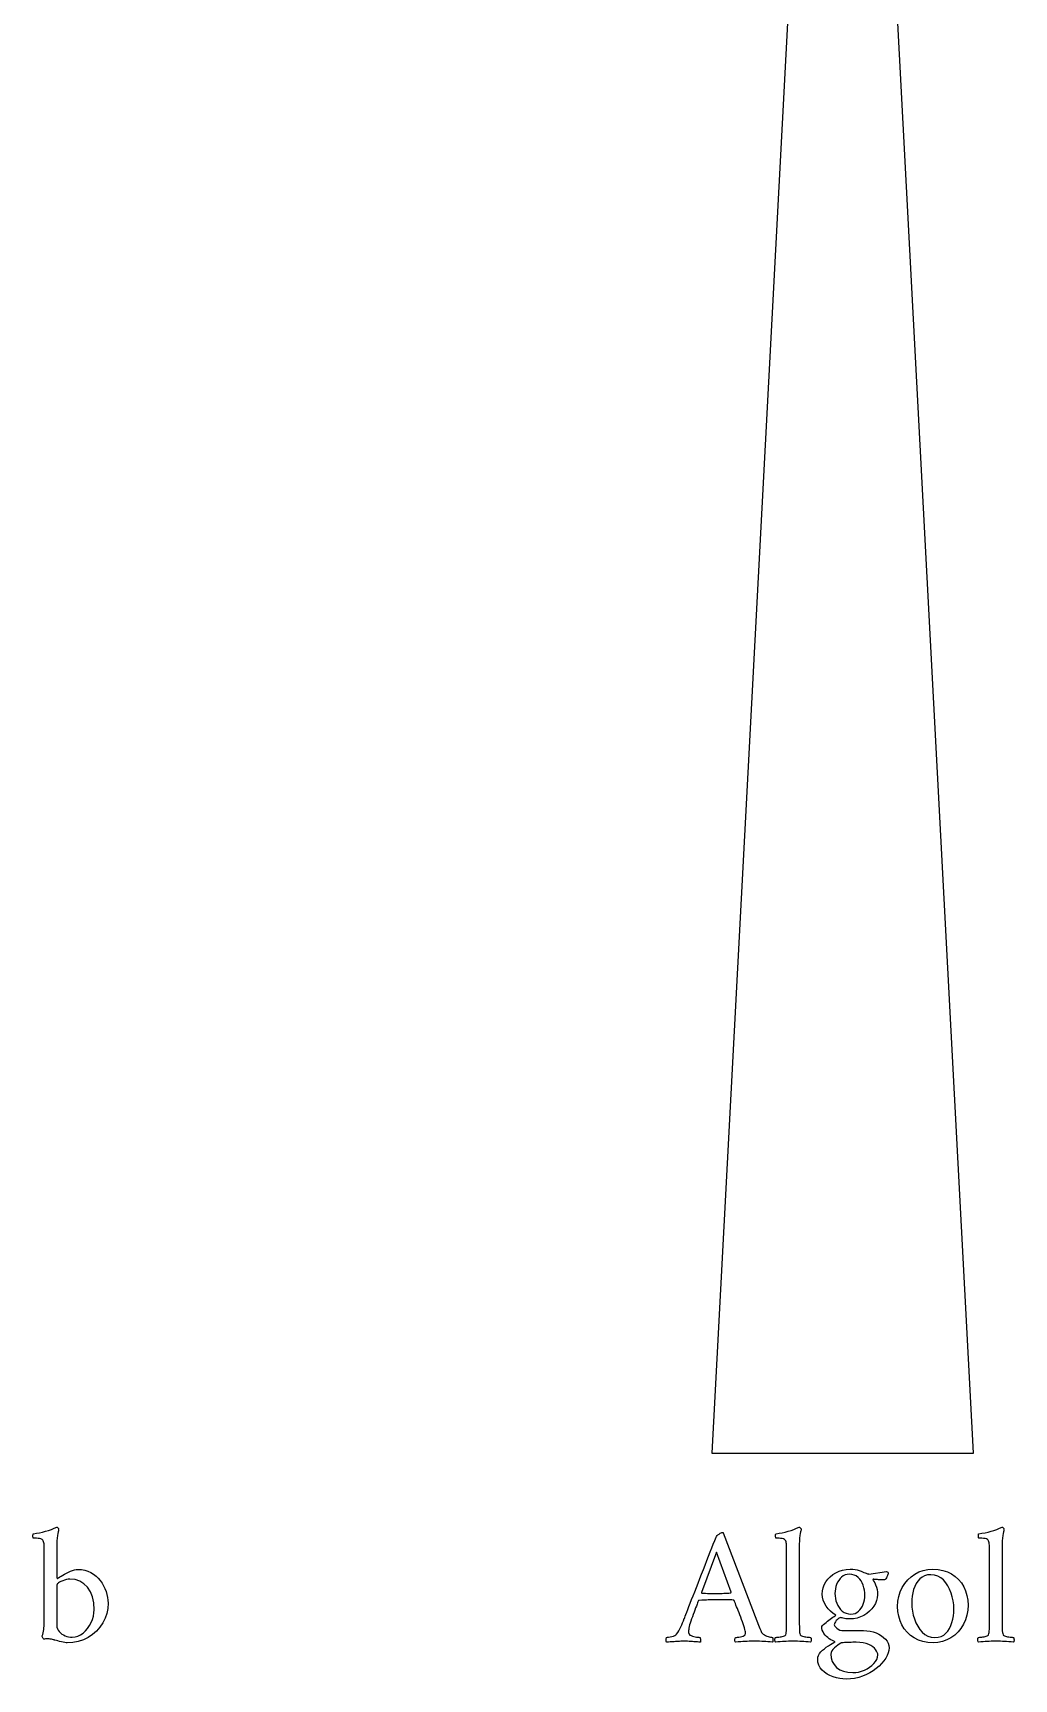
# Model space of a CAD drawing. Header units: millimetres. Extents: x -4 to 95, y -124 to 50.
# Drawn here: x 20.53 to 39.27, y -124.32 to -92.86 of the extents above; entities that cross this region are included whole.
import ezdxf

# ---------------------------------------------------------------- set-up
doc = ezdxf.new("R2010")
doc.units = ezdxf.units.MM
doc.layers.add('CUT_OUTER', color=1, linetype='Continuous')
doc.layers.add('TEXT', color=5, linetype='Continuous')

msp = doc.modelspace()

# ---------------------------------------------------------------- linework, layer by layer
at = {"layer": 'CUT_OUTER'}
msp.add_lwpolyline([(33.5, -120), (38.5, -120), (36.4, -80.2671), (35.6, -80.2671)], close=True, dxfattribs=at)
at = {"layer": 'TEXT'}
for points in [[(21.1871, -123.6226), (21.167, -123.6215), (21.1423, -123.6181), (21.113, -123.6126), (21.079, -123.6048), (21.0441, -123.5963), (21.0117, -123.5883), (20.982, -123.5809), (20.9548, -123.5742), (20.9496, -123.5726), (20.9435, -123.571), (20.9367, -123.5694), (20.929, -123.5677), (20.9079, -123.5616), (20.8863, -123.556), (20.8643, -123.5511), (20.8419, -123.5468), (20.8194, -123.5443), (20.7968, -123.5448), (20.7742, -123.5483), (20.7516, -123.5548), (20.7451, -123.5531), (20.7383, -123.548), (20.7314, -123.5394), (20.7242, -123.5274), (20.7178, -123.5146), (20.7133, -123.5036), (20.7106, -123.4945), (20.7097, -123.4871), (20.7201, -123.4617), (20.7286, -123.4339), (20.7354, -123.4036), (20.7403, -123.371), (20.7439, -123.3383), (20.7464, -123.3081), (20.7479, -123.2802), (20.7484, -123.2548), (20.7484, -121.8419), (20.7483, -121.8246), (20.748, -121.8048), (20.7475, -121.7827), (20.7468, -121.7581), (20.7453, -121.7337), (20.7423, -121.7121), (20.738, -121.6933), (20.7323, -121.6774), (20.723, -121.6613), (20.7081, -121.6484), (20.6875, -121.6387), (20.6613, -121.6323), (20.6319, -121.628), (20.6016, -121.625), (20.5706, -121.6232), (20.5387, -121.6226), (20.5372, -121.6201), (20.5359, -121.6125), (20.5348, -121.5999), (20.5339, -121.5823), (20.5338, -121.5644), (20.5351, -121.5512), (20.5378, -121.5426), (20.5419, -121.5387), (20.6013, -121.5309), (20.6601, -121.5206), (20.7182, -121.5076), (20.7758, -121.4919), (20.8322, -121.4743), (20.8867, -121.4552), (20.9394, -121.4348), (20.9903, -121.4129), (20.9967, -121.414), (21.0028, -121.4173), (21.0088, -121.4229), (21.0145, -121.4306), (21.0195, -121.4394), (21.023, -121.448), (21.0251, -121.4564), (21.0258, -121.4645), (21.0247, -121.469), (21.0214, -121.4823), (21.0158, -121.5044), (21.0081, -121.5355), (21.0003, -121.5748), (20.9948, -121.6218), (20.9914, -121.6764), (20.9903, -121.7387), (20.9903, -122.3581), (20.9905, -122.3647), (20.9911, -122.3718), (20.9921, -122.3792), (20.9935, -122.3871), (20.9958, -122.3933), (20.9992, -122.396), (21.0038, -122.395), (21.0097, -122.3903), (21.0252, -122.3793), (21.046, -122.3657), (21.072, -122.3495), (21.1032, -122.3306), (21.1379, -122.3108), (21.1742, -122.2915), (21.2121, -122.2729), (21.2516, -122.2548), (21.2905, -122.2393), (21.3266, -122.2282), (21.3599, -122.2216), (21.3903, -122.2194), (21.4592, -122.2231), (21.5238, -122.2343), (21.5842, -122.2529), (21.6403, -122.279), (21.6921, -122.3111), (21.7395, -122.3476), (21.7825, -122.3885), (21.821, -122.4339), (21.855, -122.4827), (21.8847, -122.5339), (21.9099, -122.5875), (21.9306, -122.6435), (21.9469, -122.7003), (21.9585, -122.756), (21.9654, -122.8108), (21.9677, -122.8645), (21.9614, -122.9656), (21.9423, -123.0625), (21.9106, -123.1551), (21.8661, -123.2435), (21.8107, -123.3255), (21.746, -123.3988), (21.672, -123.4634), (21.5887, -123.5194), (21.4977, -123.5645), (21.4004, -123.5968), (21.2969, -123.6161), (21.1871, -123.6226)], [(32.9742, -123.1613), (32.9761, -123.1564), (32.9819, -123.1415), (32.9914, -123.1168), (33.0048, -123.0823), (33.0215, -123.0392), (33.0407, -122.9891), (33.0626, -122.932), (33.0871, -122.8677), (33.1138, -122.7981), (33.1423, -122.7246), (33.1727, -122.6473), (33.2048, -122.5661), (33.238, -122.4825), (33.2714, -122.3976), (33.3049, -122.3115), (33.3387, -122.2242), (33.3723, -122.1372), (33.4052, -122.052), (33.4376, -121.9686), (33.4694, -121.8871), (33.4999, -121.8089), (33.5286, -121.7355), (33.5555, -121.6669), (33.5806, -121.6032), (33.589, -121.5899), (33.6012, -121.5758), (33.6172, -121.5609), (33.6371, -121.5452), (33.6576, -121.531), (33.6754, -121.521), (33.6906, -121.5149), (33.7032, -121.5129), (33.7061, -121.513), (33.7085, -121.5133), (33.7102, -121.5138), (33.7113, -121.5145), (33.7124, -121.5154), (33.7141, -121.5165), (33.7164, -121.5178), (33.7194, -121.5194), (34.3613, -123.2032), (34.3929, -123.2863), (34.4169, -123.3484), (34.4333, -123.3895), (34.4419, -123.4097), (34.4519, -123.4268), (34.4657, -123.4427), (34.4834, -123.4575), (34.5048, -123.471), (34.5282, -123.483), (34.5516, -123.4931), (34.575, -123.5015), (34.5984, -123.5081), (34.6197, -123.513), (34.6367, -123.5165), (34.6495, -123.5186), (34.6581, -123.5194), (34.6635, -123.5285), (34.6669, -123.5399), (34.6683, -123.5535), (34.6677, -123.5694), (34.6661, -123.5846), (34.6645, -123.5964), (34.6629, -123.6047), (34.6613, -123.6097), (34.6157, -123.6066), (34.5726, -123.6036), (34.5319, -123.6009), (34.4935, -123.5984), (34.4546, -123.5963), (34.4121, -123.5948), (34.3659, -123.5939), (34.3161, -123.5935), (34.2636, -123.5939), (34.2157, -123.5948), (34.1725, -123.5963), (34.1339, -123.5984), (34.0953, -123.6009), (34.052, -123.6036), (34.0041, -123.6066), (33.9516, -123.6097), (33.9461, -123.602), (33.9423, -123.5919), (33.9404, -123.5794), (33.9403, -123.5645), (33.9418, -123.5496), (33.9448, -123.5371), (33.9491, -123.527), (33.9548, -123.5194), (33.9714, -123.5186), (33.9919, -123.5165), (34.0165, -123.513), (34.0452, -123.5081), (34.0734, -123.5019), (34.0968, -123.4948), (34.1153, -123.4866), (34.129, -123.4774), (34.1347, -123.4698), (34.1387, -123.4597), (34.1411, -123.4472), (34.1419, -123.4323), (34.1406, -123.4152), (34.1367, -123.3931), (34.1301, -123.366), (34.121, -123.3339), (34.1098, -123.2981), (34.0972, -123.2601), (34.0832, -123.2199), (34.0677, -123.1774), (34.0516, -123.1342), (34.0355, -123.0915), (34.0194, -123.0495), (34.0032, -123.0081), (33.9878, -122.9688), (33.9738, -122.9331), (33.9612, -122.901), (33.95, -122.8726), (33.9408, -122.8493), (33.9343, -122.8327), (33.9303, -122.8227), (33.929, -122.8194), (33.9286, -122.819), (33.9274, -122.8177), (33.9254, -122.8157), (33.9226, -122.8129), (33.9194, -122.8101), (33.9161, -122.8081), (33.9129, -122.8069), (33.9097, -122.8065), (33.8841, -122.805), (33.8556, -122.804), (33.8244, -122.8034), (33.7903, -122.8032), (33.7554, -122.8032), (33.7218, -122.8032), (33.6893, -122.8032), (33.6581, -122.8032), (33.65, -122.8032), (33.6419, -122.8032), (33.6339, -122.8032), (33.6258, -122.8032), (33.6179, -122.8032), (33.6105, -122.8032), (33.6034, -122.8032), (33.5968, -122.8032), (33.5502, -122.8033), (33.5073, -122.8036), (33.4679, -122.8041), (33.4323, -122.8048), (33.396, -122.8059), (33.3548, -122.8077), (33.3089, -122.81), (33.2581, -122.8129), (33.2563, -122.8132), (33.254, -122.8141), (33.2514, -122.8156), (33.2484, -122.8177), (33.2456, -122.8199), (33.2435, -122.8214), (33.2423, -122.8223), (33.2419, -122.8226), (33.2404, -122.8266), (33.2359, -122.8387), (33.2283, -122.8589), (33.2177, -122.8871), (33.205, -122.9209), (33.1911, -122.9577), (33.176, -122.9975), (33.1597, -123.0403), (33.1432, -123.084), (33.1278, -123.1262), (33.1134, -123.167), (33.1, -123.2065), (33.0868, -123.2452), (33.0762, -123.2806), (33.0682, -123.3129), (33.0629, -123.3419), (33.0594, -123.3679), (33.0569, -123.3911), (33.0553, -123.4115), (33.0548, -123.429), (33.058, -123.4459), (33.0673, -123.4609), (33.083, -123.4741), (33.1048, -123.4855), (33.13, -123.4951), (33.1556, -123.5028), (33.1817, -123.5088), (33.2081, -123.5129), (33.2322, -123.5157), (33.2512, -123.5177), (33.2652, -123.519), (33.2742, -123.5194), (33.2772, -123.5243), (33.2798, -123.5327), (33.2821, -123.5445), (33.2839, -123.5597), (33.2849, -123.5755), (33.2847, -123.5891), (33.2833, -123.6005), (33.2806, -123.6097), (33.2511, -123.6081), (33.2238, -123.6065), (33.1987, -123.6048), (33.1758, -123.6032), (33.154, -123.6016), (33.1323, -123.6), (33.1105, -123.5984), (33.0887, -123.5968), (33.0652, -123.5954), (33.0383, -123.5944), (33.008, -123.5938), (32.9742, -123.5935), (32.9401, -123.5938), (32.9089, -123.5944), (32.8804, -123.5954), (32.8548, -123.5968), (32.8306, -123.5984), (32.8065, -123.6), (32.7823, -123.6016), (32.7581, -123.6032), (32.7323, -123.6048), (32.7032, -123.6065), (32.671, -123.6081), (32.6355, -123.6097), (32.6327, -123.6047), (32.6306, -123.5964), (32.6294, -123.5846), (32.629, -123.5694), (32.6294, -123.5535), (32.6306, -123.5399), (32.6327, -123.5285), (32.6355, -123.5194), (32.6525, -123.5184), (32.6746, -123.5157), (32.7017, -123.5112), (32.7339, -123.5048), (32.7656, -123.4965), (32.7915, -123.4859), (32.8116, -123.4731), (32.8258, -123.4581), (32.8491, -123.4265), (32.8706, -123.3931), (32.8902, -123.358), (32.9081, -123.321), (32.9249, -123.2826), (32.9415, -123.2431), (32.958, -123.2027), (32.9742, -123.1613)], [(34.929, -121.8419), (34.9289, -121.8233), (34.9286, -121.8028), (34.9281, -121.7805), (34.9274, -121.7565), (34.9259, -121.7328), (34.923, -121.7117), (34.9186, -121.6932), (34.9129, -121.6774), (34.9037, -121.6613), (34.8891, -121.6484), (34.8691, -121.6387), (34.8435, -121.6323), (34.8148, -121.628), (34.7851, -121.625), (34.7543, -121.6232), (34.7226, -121.6226), (34.7211, -121.6201), (34.7198, -121.6125), (34.7186, -121.5999), (34.7177, -121.5823), (34.7176, -121.5644), (34.719, -121.5512), (34.7217, -121.5426), (34.7258, -121.5387), (34.7851, -121.5309), (34.8435, -121.5206), (34.9012, -121.5076), (34.9581, -121.4919), (35.0137, -121.4743), (35.0677, -121.4552), (35.1202, -121.4348), (35.171, -121.4129), (35.1773, -121.414), (35.1835, -121.4173), (35.1894, -121.4229), (35.1952, -121.4306), (35.2001, -121.4394), (35.2036, -121.448), (35.2057, -121.4564), (35.2065, -121.4645), (35.2053, -121.469), (35.202, -121.4823), (35.1965, -121.5044), (35.1887, -121.5355), (35.1809, -121.5748), (35.1754, -121.6218), (35.1721, -121.6764), (35.171, -121.7387), (35.171, -123.2355), (35.1711, -123.2704), (35.1714, -123.304), (35.1719, -123.3365), (35.1726, -123.3677), (35.1741, -123.397), (35.177, -123.4234), (35.1814, -123.447), (35.1871, -123.4677), (35.1924, -123.4756), (35.202, -123.4831), (35.2158, -123.4901), (35.2339, -123.4968), (35.2544, -123.5027), (35.2758, -123.5077), (35.298, -123.5116), (35.321, -123.5145), (35.3426, -123.5166), (35.3609, -123.5181), (35.3757, -123.5191), (35.3871, -123.5194), (35.3914, -123.527), (35.3948, -123.5371), (35.3971, -123.5496), (35.3984, -123.5645), (35.3983, -123.5794), (35.3964, -123.5919), (35.3926, -123.602), (35.3871, -123.6097), (35.3401, -123.6066), (35.296, -123.6036), (35.2546, -123.6009), (35.2161, -123.5984), (35.1778, -123.5963), (35.1371, -123.5948), (35.094, -123.5939), (35.0484, -123.5935), (35.0043, -123.5939), (34.9625, -123.5948), (34.9229, -123.5963), (34.8855, -123.5984), (34.8477, -123.6009), (34.8069, -123.6036), (34.763, -123.6066), (34.7161, -123.6097), (34.7106, -123.602), (34.7069, -123.5919), (34.7049, -123.5794), (34.7048, -123.5645), (34.7061, -123.5496), (34.7085, -123.5371), (34.7118, -123.527), (34.7161, -123.5194), (34.7274, -123.5191), (34.7419, -123.5181), (34.7597, -123.5166), (34.7806, -123.5145), (34.803, -123.5116), (34.825, -123.5077), (34.8466, -123.5027), (34.8677, -123.4968), (34.8863, -123.4901), (34.9, -123.4831), (34.9089, -123.4756), (34.9129, -123.4677), (34.9186, -123.447), (34.923, -123.4234), (34.9259, -123.397), (34.9274, -123.3677), (34.9281, -123.3365), (34.9286, -123.304), (34.9289, -123.2704), (34.929, -123.2355)], [(38.8032, -121.8419), (38.8031, -121.8233), (38.8028, -121.8028), (38.8023, -121.7805), (38.8016, -121.7565), (38.8001, -121.7328), (38.7972, -121.7117), (38.7928, -121.6932), (38.7871, -121.6774), (38.7779, -121.6613), (38.7633, -121.6484), (38.7432, -121.6387), (38.7177, -121.6323), (38.689, -121.628), (38.6593, -121.625), (38.6285, -121.6232), (38.5968, -121.6226), (38.5953, -121.6201), (38.594, -121.6125), (38.5928, -121.5999), (38.5919, -121.5823), (38.5918, -121.5644), (38.5931, -121.5512), (38.5959, -121.5426), (38.6, -121.5387), (38.6593, -121.5309), (38.7177, -121.5206), (38.7754, -121.5076), (38.8323, -121.4919), (38.8879, -121.4743), (38.9419, -121.4552), (38.9944, -121.4348), (39.0452, -121.4129), (39.0515, -121.414), (39.0577, -121.4173), (39.0636, -121.4229), (39.0694, -121.4306), (39.0743, -121.4394), (39.0778, -121.448), (39.0799, -121.4564), (39.0806, -121.4645), (39.0795, -121.469), (39.0762, -121.4823), (39.0707, -121.5044), (39.0629, -121.5355), (39.0551, -121.5748), (39.0496, -121.6218), (39.0463, -121.6764), (39.0452, -121.7387), (39.0452, -123.2355), (39.0453, -123.2704), (39.0456, -123.304), (39.0461, -123.3365), (39.0468, -123.3677), (39.0483, -123.397), (39.0512, -123.4234), (39.0555, -123.447), (39.0613, -123.4677), (39.0666, -123.4756), (39.0762, -123.4831), (39.09, -123.4901), (39.1081, -123.4968), (39.1286, -123.5027), (39.15, -123.5077), (39.1722, -123.5116), (39.1952, -123.5145), (39.2168, -123.5166), (39.2351, -123.5181), (39.2499, -123.5191), (39.2613, -123.5194), (39.2656, -123.527), (39.269, -123.5371), (39.2713, -123.5496), (39.2726, -123.5645), (39.2725, -123.5794), (39.2706, -123.5919), (39.2668, -123.602), (39.2613, -123.6097), (39.2143, -123.6066), (39.1702, -123.6036), (39.1288, -123.6009), (39.0903, -123.5984), (39.052, -123.5963), (39.0113, -123.5948), (38.9681, -123.5939), (38.9226, -123.5935), (38.8785, -123.5939), (38.8367, -123.5948), (38.7971, -123.5963), (38.7597, -123.5984), (38.7219, -123.6009), (38.681, -123.6036), (38.6372, -123.6066), (38.5903, -123.6097), (38.5848, -123.602), (38.581, -123.5919), (38.5791, -123.5794), (38.579, -123.5645), (38.5803, -123.5496), (38.5827, -123.5371), (38.586, -123.527), (38.5903, -123.5194), (38.6016, -123.5191), (38.6161, -123.5181), (38.6339, -123.5166), (38.6548, -123.5145), (38.6772, -123.5116), (38.6992, -123.5077), (38.7208, -123.5027), (38.7419, -123.4968), (38.7605, -123.4901), (38.7742, -123.4831), (38.7831, -123.4756), (38.7871, -123.4677), (38.7928, -123.447), (38.7972, -123.4234), (38.8001, -123.397), (38.8016, -123.3677), (38.8023, -123.3365), (38.8028, -123.304), (38.8031, -123.2704), (38.8032, -123.2355)], [(33.5903, -121.8935), (33.3032, -122.6613), (33.3033, -122.6617), (33.3036, -122.6629), (33.3041, -122.6649), (33.3048, -122.6677), (33.3057, -122.6706), (33.3069, -122.6726), (33.3082, -122.6738), (33.3097, -122.6742), (33.3418, -122.6757), (33.377, -122.677), (33.4152, -122.6781), (33.4565, -122.679), (33.4971, -122.6797), (33.5335, -122.6802), (33.5656, -122.6805), (33.5935, -122.6806), (33.6297, -122.6804), (33.6641, -122.6798), (33.6967, -122.6788), (33.7274, -122.6774), (33.758, -122.6758), (33.7899, -122.6742), (33.8233, -122.6726), (33.8581, -122.671), (33.861, -122.6705), (33.8633, -122.669), (33.865, -122.6664), (33.8661, -122.6629), (33.8668, -122.6594), (33.8673, -122.6569), (33.8676, -122.6553), (33.8677, -122.6548)], [(36.4, -123.3903), (36.462, -123.3931), (36.5222, -123.4016), (36.5805, -123.4157), (36.6371, -123.4355), (36.6901, -123.4599), (36.7379, -123.4879), (36.7804, -123.5196), (36.8177, -123.5548), (36.8481, -123.5929), (36.8698, -123.6331), (36.8828, -123.6752), (36.8871, -123.7194), (36.883, -123.7681), (36.8706, -123.8177), (36.8499, -123.8681), (36.821, -123.9194), (36.785, -123.9702), (36.7431, -124.0194), (36.6955, -124.0669), (36.6419, -124.1129), (36.5833, -124.1559), (36.5202, -124.1948), (36.4526, -124.2293), (36.3806, -124.2597), (36.3054, -124.2844), (36.2282, -124.302), (36.149, -124.3126), (36.0677, -124.3161), (36.0048, -124.3135), (35.9419, -124.3056), (35.879, -124.2925), (35.8161, -124.2742), (35.7558, -124.2505), (35.7008, -124.2214), (35.651, -124.1868), (35.6065, -124.1468), (35.5698, -124.1013), (35.5435, -124.0504), (35.5278, -123.9941), (35.5226, -123.9323), (35.5264, -123.8972), (35.5379, -123.8629), (35.5571, -123.8294), (35.5839, -123.7968), (35.6157, -123.7653), (35.65, -123.7355), (35.6867, -123.7073), (35.7258, -123.6806), (35.7643, -123.6565), (35.7992, -123.6355), (35.8304, -123.6177), (35.8581, -123.6032), (35.8303, -123.5923), (35.802, -123.579), (35.7731, -123.5633), (35.7435, -123.5452), (35.7148, -123.5245), (35.6883, -123.5012), (35.664, -123.4753), (35.6419, -123.4468), (35.6236, -123.4158), (35.6105, -123.3827), (35.6026, -123.3473), (35.6, -123.3097), (35.616, -123.2928), (35.6351, -123.2746), (35.6572, -123.2549), (35.6823, -123.2339), (35.7089, -123.2124), (35.7355, -123.1915), (35.7621, -123.1713), (35.7887, -123.1516), (35.8138, -123.1337), (35.8359, -123.1185), (35.8549, -123.1063), (35.871, -123.0968), (35.8156, -123.0616), (35.7657, -123.0206), (35.7213, -122.9737), (35.6823, -122.921), (35.6505, -122.865), (35.6278, -122.8085), (35.6142, -122.7513), (35.6097, -122.6935), (35.614, -122.6318), (35.627, -122.5722), (35.6487, -122.5148), (35.679, -122.4597), (35.7169, -122.4082), (35.7613, -122.3617), (35.8121, -122.3203), (35.8694, -122.2839), (35.9318, -122.2542), (35.998, -122.2331), (36.068, -122.2204), (36.1419, -122.2161), (36.1915, -122.2178), (36.2371, -122.223), (36.2786, -122.2316), (36.3161, -122.2435), (36.3498, -122.2566), (36.3798, -122.2681), (36.4062, -122.2783), (36.429, -122.2871), (36.4489, -122.2942), (36.4633, -122.2992), (36.4723, -122.3022), (36.4758, -122.3032), (36.4779, -122.3036), (36.4827, -122.3048), (36.49, -122.3069), (36.5, -122.3097), (36.8387, -122.2613), (36.8514, -122.2669), (36.8605, -122.2742), (36.8659, -122.2831), (36.8677, -122.2935), (36.8663, -122.3049), (36.8621, -122.3198), (36.855, -122.338), (36.8452, -122.3597), (36.8337, -122.3811), (36.8218, -122.3988), (36.8095, -122.4126), (36.7968, -122.4226), (36.7768, -122.4211), (36.7556, -122.4198), (36.7333, -122.4186), (36.7097, -122.4177), (36.6863, -122.4168), (36.6645, -122.4157), (36.6444, -122.4144), (36.6258, -122.4129), (36.6103, -122.4115), (36.5992, -122.4105), (36.5925, -122.4099), (36.5903, -122.4097), (36.5847, -122.4103), (36.5806, -122.4121), (36.5782, -122.4151), (36.5774, -122.4194), (36.5854, -122.4301), (36.5964, -122.4496), (36.6104, -122.4777), (36.6274, -122.5145), (36.6436, -122.5574), (36.6552, -122.6036), (36.6622, -122.6533), (36.6645, -122.7065), (36.6602, -122.7611), (36.6472, -122.8153), (36.6255, -122.8692), (36.5952, -122.9226), (36.5573, -122.9735), (36.5129, -123.0198), (36.4621, -123.0614), (36.4048, -123.0984), (36.3424, -123.1287), (36.2762, -123.1504), (36.2061, -123.1634), (36.1323, -123.1677), (36.1105, -123.1671), (36.0871, -123.1653), (36.0621, -123.1623), (36.0355, -123.1581), (36.0099, -123.1532), (35.9879, -123.1484), (35.9696, -123.1435), (35.9548, -123.1387), (35.9342, -123.151), (35.9141, -123.1653), (35.8947, -123.1817), (35.8758, -123.2), (35.8596, -123.2194), (35.848, -123.2387), (35.841, -123.2581), (35.8387, -123.2774), (35.8417, -123.2901), (35.8508, -123.3056), (35.8659, -123.324), (35.8871, -123.3452), (35.9141, -123.3649), (35.9468, -123.379), (35.9851, -123.3875), (36.029, -123.3903)], [(36.129, -122.3129), (36.0857, -122.3163), (36.046, -122.3266), (36.0099, -122.3438), (35.9774, -122.3677), (35.9486, -122.397), (35.9234, -122.4298), (35.9018, -122.4663), (35.8839, -122.5065), (35.8698, -122.5488), (35.8597, -122.5919), (35.8536, -122.6359), (35.8516, -122.6806), (35.8538, -122.7286), (35.8605, -122.7758), (35.8716, -122.8222), (35.8871, -122.8677), (35.9069, -122.9109), (35.9306, -122.95), (35.9585, -122.9851), (35.9903, -123.0161), (36.026, -123.0415), (36.0653, -123.0597), (36.1083, -123.0706), (36.1548, -123.0742), (36.1967, -123.0709), (36.2351, -123.0609), (36.2701, -123.0443), (36.3016, -123.021), (36.3296, -122.9925), (36.354, -122.9605), (36.3748, -122.9248), (36.3919, -122.8855), (36.4053, -122.8441), (36.4149, -122.802), (36.4207, -122.7594), (36.4226, -122.7161), (36.4206, -122.6666), (36.4145, -122.6181), (36.4044, -122.5707), (36.3903, -122.5242), (36.3722, -122.4802), (36.35, -122.4403), (36.3238, -122.4044), (36.2935, -122.3726), (36.2591, -122.3465), (36.2202, -122.3278), (36.1768, -122.3166), (36.129, -122.3129)], [(37.7194, -122.2161), (37.8205, -122.2218), (37.9141, -122.2387), (38.0003, -122.2669), (38.079, -122.3065), (38.1498, -122.3556), (38.2121, -122.4129), (38.2659, -122.4782), (38.3113, -122.5516), (38.3473, -122.6317), (38.373, -122.7169), (38.3884, -122.8075), (38.3935, -122.9032), (38.3881, -123.0023), (38.3718, -123.0964), (38.3446, -123.1854), (38.3065, -123.2694), (38.2589, -123.3466), (38.2032, -123.4153), (38.1395, -123.4756), (38.0677, -123.5274), (37.9895, -123.5691), (37.9065, -123.5988), (37.8185, -123.6166), (37.7258, -123.6226), (37.6259, -123.6168), (37.5327, -123.5996), (37.4461, -123.5709), (37.3661, -123.5306), (37.294, -123.4806), (37.2306, -123.4226), (37.1762, -123.3565), (37.1306, -123.2823), (37.0947, -123.2015), (37.069, -123.1157), (37.0535, -123.0249), (37.0484, -122.929), (37.0539, -122.83), (37.0706, -122.7363), (37.0983, -122.6478), (37.1371, -122.5645), (37.1854, -122.4881), (37.2415, -122.4202), (37.3055, -122.3607), (37.3774, -122.3097), (37.4556, -122.2687), (37.5387, -122.2395), (37.6266, -122.222), (37.7194, -122.2161)], [(37.6839, -122.3226), (37.621, -122.3275), (37.5645, -122.3423), (37.5145, -122.367), (37.471, -122.4016), (37.4335, -122.444), (37.4016, -122.4919), (37.3754, -122.5456), (37.3548, -122.6048), (37.3393, -122.6676), (37.3282, -122.7319), (37.3216, -122.7975), (37.3194, -122.8645), (37.3225, -122.9403), (37.3319, -123.0161), (37.3475, -123.0919), (37.3694, -123.1677), (37.3974, -123.2403), (37.4315, -123.3065), (37.4716, -123.3661), (37.5177, -123.4194), (37.5697, -123.4631), (37.627, -123.4944), (37.6898, -123.5131), (37.7581, -123.5194), (37.8223, -123.5144), (37.8794, -123.4996), (37.9295, -123.4749), (37.9726, -123.4403), (38.0094, -123.3979), (38.0407, -123.3496), (38.0666, -123.2955), (38.0871, -123.2355), (38.1026, -123.1722), (38.1137, -123.1081), (38.1204, -123.0431), (38.1226, -122.9774), (38.1194, -122.9003), (38.1097, -122.8238), (38.0935, -122.7479), (38.071, -122.6726), (38.0423, -122.6007), (38.0081, -122.5351), (37.9681, -122.4757), (37.9226, -122.4226), (37.8714, -122.3788), (37.8145, -122.3476), (37.752, -122.3288), (37.6839, -122.3226)], [(21.2387, -122.4065), (21.2073, -122.4084), (21.1742, -122.4141), (21.1395, -122.4237), (21.1032, -122.4371), (21.0694, -122.4519), (21.0419, -122.4657), (21.021, -122.4785), (21.0065, -122.4903), (20.9994, -122.4986), (20.9944, -122.5073), (20.9913, -122.5163), (20.9903, -122.5258), (20.9903, -123.2903), (20.9931, -123.3232), (21.0016, -123.354), (21.0157, -123.3829), (21.0355, -123.4097), (21.0595, -123.434), (21.0863, -123.4552), (21.1159, -123.4735), (21.1484, -123.4887), (21.1823, -123.5007), (21.2161, -123.5093), (21.25, -123.5144), (21.2839, -123.5161), (21.3392, -123.5112), (21.3923, -123.4964), (21.4432, -123.4717), (21.4919, -123.4371), (21.5372, -123.395), (21.5778, -123.3476), (21.6138, -123.295), (21.6452, -123.2371), (21.6706, -123.1763), (21.6887, -123.1149), (21.6996, -123.0529), (21.7032, -122.9903), (21.6953, -122.8607), (21.6714, -122.746), (21.6316, -122.6462), (21.5758, -122.5613), (21.507, -122.4935), (21.4278, -122.4452), (21.3384, -122.4161), (21.2387, -122.4065)], [(36.2548, -123.6129), (36.238, -123.613), (36.2165, -123.6133), (36.1904, -123.6138), (36.1597, -123.6145), (36.127, -123.6154), (36.0952, -123.6165), (36.0641, -123.6178), (36.0339, -123.6194), (36.007, -123.6212), (35.9859, -123.6234), (35.9707, -123.626), (35.9613, -123.629), (35.9345, -123.6468), (35.9056, -123.6677), (35.8748, -123.6919), (35.8419, -123.7194), (35.8123, -123.7486), (35.7911, -123.7782), (35.7784, -123.8083), (35.7742, -123.8387), (35.781, -123.9114), (35.8016, -123.9778), (35.8359, -124.038), (35.8839, -124.0919), (35.9444, -124.1364), (36.0161, -124.1681), (36.0992, -124.1872), (36.1935, -124.1935), (36.2484, -124.1905), (36.3032, -124.1815), (36.3581, -124.1663), (36.4129, -124.1452), (36.4655, -124.1192), (36.5137, -124.0895), (36.5575, -124.0563), (36.5968, -124.0194), (36.6292, -123.98), (36.6524, -123.9395), (36.6663, -123.8978), (36.671, -123.8548), (36.6683, -123.8316), (36.6605, -123.8069), (36.6474, -123.7807), (36.629, -123.7532), (36.605, -123.7259), (36.575, -123.7004), (36.5389, -123.6767), (36.4968, -123.6548), (36.4478, -123.6365), (36.3911, -123.6234), (36.3268, -123.6155), (36.2548, -123.6129)]]:
    msp.add_lwpolyline(points, close=True, dxfattribs=at)

doc.saveas('drawing.dxf')
